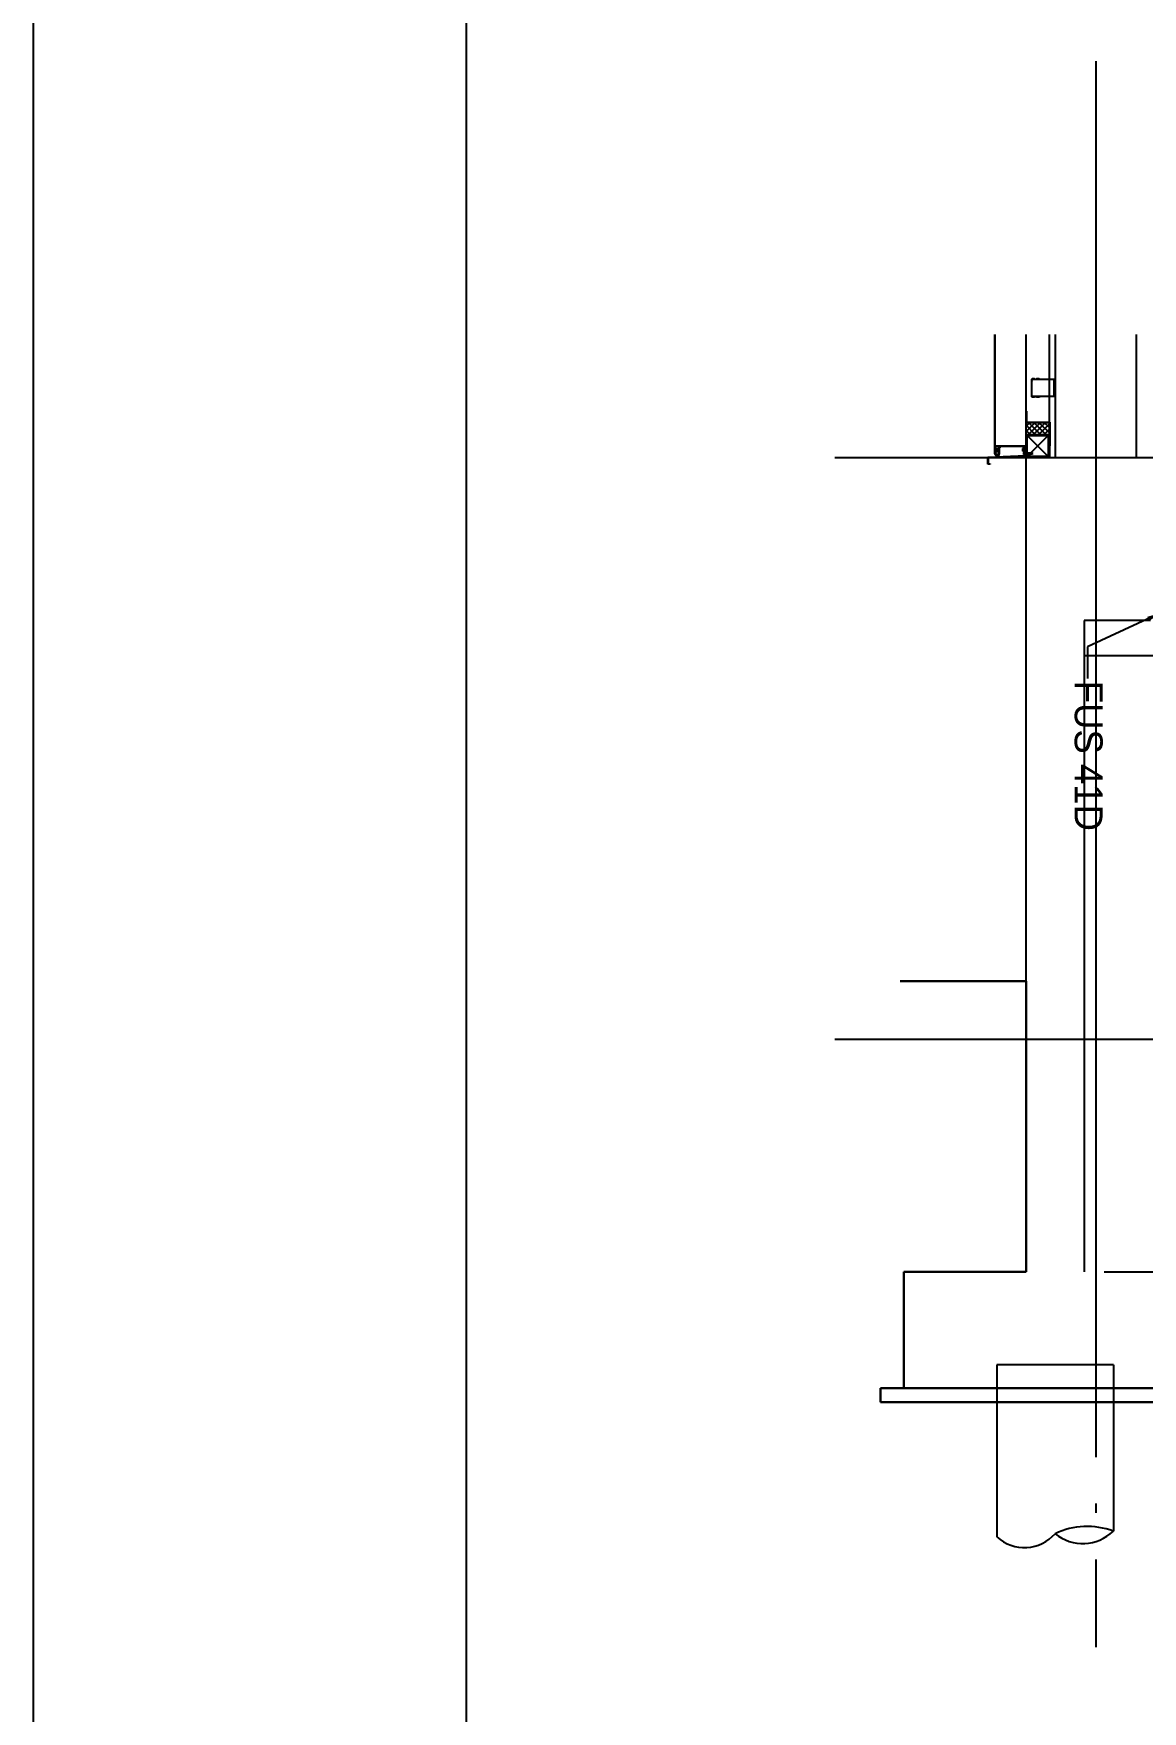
# Model space of a CAD drawing. Header units: millimetres. Extents: x 0 to 268175, y 0 to 74250.
# Drawn here: x 0 to 4765, y 11880 to 19092 of the extents above; entities that cross this region are included whole.
import ezdxf
from ezdxf.enums import TextEntityAlignment as Align

# ---------------------------------------------------------------- set-up
doc = ezdxf.new("R2010")
doc.units = ezdxf.units.MM
doc.header["$LTSCALE"] = 200
doc.linetypes.add('CEN-GAUN', pattern=[32.2, 30, -1, 0.2, -1])
doc.layers.get('DEFPOINTS').update_dxf_attribs({"color": 137})
for name, color, linetype in [('1 BA', 9, 'Continuous'), ('1 CEN', 15, 'CEN-GAUN'), ('BA', 9, 'Continuous'), ('DIM', 7, 'Continuous'), ('PIPE RACK', 6, 'Continuous'), ('SOL-253', 253, 'Continuous'), ('WALL-D', 3, 'Continuous')]:
    doc.layers.add(name, color=color, linetype=linetype)
doc.styles.add('STD', font='simplex8.shx', dxfattribs={"width": 0.85, "bigfont": 'whgtxt.shx'})
doc.styles.add('돋움체', font='gulim.ttc')
doc.dimstyles.new('DMA1', dxfattribs={"dimscale": 40, "dimtxt": 2.5, "dimasz": 3, "dimexe": 1, "dimexo": 1.5, "dimgap": 0.8, "dimtad": 1, "dimdec": 1, "dimdsep": 46, "dimtxsty": 'STD', "dimcen": -2.5, "dimclrd": 256, "dimclre": 256, "dimclrt": 7, "dimadec": 1, "dimazin": 2, "dimtfac": 0.75, "dimtdec": 1, "dimtmove": 2, "dimatfit": 3, "dimfxl": 1, "dimtvp": 1, "dimfrac": 2, "dimtolj": 1, "dimarcsym": 0})

# ---------------------------------------------------------------- blocks, each defined once
blk = doc.blocks.new('sheet-line')
at = {"layer": 'DEFPOINTS'}
blk.add_lwpolyline([(168200, -356400), (0, -356400), (0, -237600), (168200, -237600)], close=True, dxfattribs=at)

msp = doc.modelspace()

# ---------------------------------------------------------------- linework, layer by layer
at = {"layer": '1 BA', "ltscale": 3}
for p, q in [((4130.1, 17798.4), (4130.1, 17285.5)), ((4130.9, 17285.5), (4130.9, 17798.4)), ((4264.6, 17798.4), (4264.6, 17299.4)), ((4265.1, 17299.4), (4265.1, 17798.4)), ((4157.1, 17316.8), (4149.3, 17316.8)), ((4149.3, 17316.8), (4149.3, 17284)), ((4150.1, 17284), (4150.1, 17316)), ((4150.1, 17316), (4157.1, 17316)), ((4157.1, 17316), (4157.1, 17316.8)), ((4254.6, 17316.5), (4252.1, 17316.5)), ((4252.1, 17316.5), (4252.1, 17316)), ((4252.1, 17316), (4254.1, 17316)), ((4254.1, 17316), (4254.1, 17299.4)), ((4254.6, 17299.4), (4254.6, 17316.5)), ((4146.6, 17281.3), (4135.1, 17281.3)), ((4135.1, 17280.5), (4146.6, 17280.5)), ((4263.1, 17297.9), (4256.1, 17297.9)), ((4256.1, 17297.4), (4263.1, 17297.4))]:
    msp.add_line(p, q, dxfattribs=at)
at = {"layer": '1 BA'}
for p, q in [((4365.1, 17269.3), (4365.1, 17798.4)), ((4390.1, 17798.4), (4390.1, 17269.3)), ((4740.1, 17269.3), (4740.1, 17798.4)), ((4265.1, 17469.3), (4267.1, 17469.3)), ((4265.1, 17419.3), (4265.1, 17469.3)), ((4267.1, 17469.3), (4267.1, 17421.3)), ((4365.1, 17419.3), (4265.1, 17419.3)), ((4267.1, 17421.3), (4367.1, 17421.3)), ((4365.1, 17319.3), (4365.1, 17419.3)), ((4367.1, 17421.3), (4367.1, 17319.3)), ((4131.7, 17286.3), (4131.7, 17319.5)), ((4131.7, 17319.5), (4152, 17319.5)), ((4131.7, 17286.3), (4131.7, 17319.5)), ((4131.7, 17319.5), (4152, 17319.5)), ((4133.4, 17305.8), (4133.4, 17316.8)), ((4133.4, 17316.8), (4147.4, 17316.8)), ((4147.4, 17316.8), (4147.4, 17305.8)), ((4149.1, 17315.5), (4149.1, 17286.3)), ((4149.1, 17315.5), (4149.1, 17286.3)), ((4154, 17316.5), (4150.1, 17316.5)), ((4154, 17316.5), (4150.1, 17316.5)), ((4152, 17319.5), (4152, 17320.5)), ((4152, 17320.5), (4254, 17320.5)), ((4152, 17319.5), (4152, 17320.5)), ((4152, 17320.5), (4254, 17320.5)), ((4252, 17317.5), (4154, 17317.5)), ((4154, 17317.5), (4154, 17316.5)), ((4252, 17317.5), (4154, 17317.5)), ((4154, 17317.5), (4154, 17316.5)), ((4252, 17316.5), (4252, 17317.5)), ((4252, 17316.5), (4252, 17317.5)), ((4254.4, 17316.5), (4252, 17316.5)), ((4254.4, 17316.5), (4252, 17316.5)), ((4254, 17320.5), (4254, 17319.5)), ((4254, 17320.5), (4254, 17319.5)), ((4254, 17319.5), (4263.7, 17319.5)), ((4254, 17319.5), (4263.7, 17319.5)), ((4255.4, 17300.4), (4255.4, 17315.5)), ((4255.4, 17300.4), (4255.4, 17315.5)), ((4257.1, 17317.9), (4262.1, 17317.9)), ((4257.1, 17300.4), (4257.1, 17317.9)), ((4262.1, 17317.9), (4262.1, 17300.4)), ((4263.7, 17319.5), (4263.7, 17300.4)), ((4263.7, 17319.5), (4263.7, 17300.4)), ((4367.1, 17319.3), (4365.1, 17319.3)), ((4265.1, 17269.3), (4115.1, 17269.3)), ((4147.4, 17305.8), (4133.4, 17305.8)), ((4133.4, 17304.8), (4133.4, 17295.6)), ((4147.4, 17304.8), (4133.4, 17304.8)), ((4147.4, 17295.6), (4133.4, 17295.6)), ((4133.4, 17294.6), (4133.4, 17286.3)), ((4147.4, 17294.6), (4133.4, 17294.6)), ((4144, 17282.9), (4136.7, 17282.9)), ((4144.1, 17281.3), (4136.7, 17281.3)), ((4144.1, 17281.3), (4136.7, 17281.3)), ((4147.4, 17304.8), (4147.4, 17295.6)), ((4147.4, 17294.6), (4147.4, 17286.3)), ((4251.5, 17308.4), (4253.8, 17308.4)), ((4251.5, 17297.1), (4251.5, 17308.4)), ((4262.8, 17295.1), (4253.5, 17295.1)), ((4259.7, 17290.5), (4253.7, 17290.5)), ((4253.7, 17290.5), (4253.7, 17282.5)), ((4259.7, 17289), (4253.7, 17289)), ((4253.7, 17284), (4259.7, 17284)), ((4253.7, 17282.5), (4259.7, 17282.5)), ((4253.8, 17308.4), (4253.8, 17297.4)), ((4253.8, 17297.4), (4263.1, 17297.4)), ((4261.2, 17299.6), (4257.9, 17299.6)), ((4261.2, 17297.9), (4257.9, 17297.9)), ((4261.2, 17297.9), (4257.9, 17297.9)), ((4259.7, 17291.5), (4260.7, 17291.5)), ((4259.7, 17281.5), (4259.7, 17291.5)), ((4260.7, 17281.5), (4259.7, 17281.5)), ((4260.7, 17291.5), (4261.8, 17294.5)), ((4260.7, 17291.5), (4260.7, 17281.5)), ((4260.7, 17281.5), (4261.8, 17278.5)), ((4261.8, 17294.5), (4261.8, 17278.5)), ((4261.8, 17294.5), (4262.8, 17294.5)), ((4261.8, 17278.5), (4262.8, 17278.5)), ((4262.4, 17283.5), (4262.8, 17283)), ((4262.8, 17277.4), (4262.8, 17295.1)), ((4262.8, 17294.5), (4262.8, 17278.5)), ((4262.8, 17289.5), (4268.5, 17289.5)), ((4262.8, 17283.5), (4266.4, 17283.5)), ((4265.1, 17277.4), (4262.8, 17277.4)), ((4265.1, 17295.4), (4265.1, 17277.4)), ((4265.1, 14269.3), (4265.1, 17269.3)), ((4265.1, 13769.3), (4265.1, 17269.3)), ((4265.1, 17269.3), (26309.3, 17269.3)), ((4268.5, 17289.5), (4266.4, 17283.5)), ((4266.4, 17283.5), (4266.8, 17283)), ((4269.2, 17290.3), (4266.8, 17283)), ((4266.8, 17283), (4267.5, 17283.5)), ((4269.5, 17289.5), (4267.5, 17283.5)), ((4267.5, 17283.5), (4268.4, 17283.5)), ((4270.5, 17289.5), (4268.4, 17283.5)), ((4268.4, 17283.5), (4268.8, 17283)), ((4268.5, 17289.5), (4269.2, 17290.3)), ((4271.2, 17290.3), (4268.8, 17283)), ((4268.8, 17283), (4269.5, 17283.5)), ((4269.2, 17290.3), (4269.5, 17289.5)), ((4271.5, 17289.5), (4269.5, 17283.5)), ((4269.5, 17289.5), (4270.5, 17289.5)), ((4269.5, 17283.5), (4270.4, 17283.5)), ((4272.5, 17289.5), (4270.4, 17283.5)), ((4270.4, 17283.5), (4270.8, 17283)), ((4270.5, 17289.5), (4271.2, 17290.3)), ((4273.2, 17290.3), (4270.8, 17283)), ((4270.8, 17283), (4271.5, 17283.5)), ((4271.2, 17290.3), (4271.5, 17289.5)), ((4271.5, 17289.5), (4272.5, 17289.5)), ((4273.5, 17289.5), (4271.5, 17283.5)), ((4271.5, 17283.5), (4272.4, 17283.5)), ((4274.5, 17289.5), (4272.4, 17283.5)), ((4272.4, 17283.5), (4272.8, 17283)), ((4272.5, 17289.5), (4273.2, 17290.3)), ((4275.2, 17290.3), (4272.8, 17283)), ((4272.8, 17283), (4273.5, 17283.5)), ((4273.2, 17290.3), (4273.5, 17289.5)), ((4275.5, 17289.5), (4273.5, 17283.5)), ((4273.5, 17289.5), (4274.5, 17289.5)), ((4273.5, 17283.5), (4274.4, 17283.5)), ((4276.5, 17289.5), (4274.4, 17283.5)), ((4274.4, 17283.5), (4274.8, 17283)), ((4274.5, 17289.5), (4275.2, 17290.3)), ((4277.2, 17290.3), (4274.8, 17283)), ((4274.8, 17283), (4275.5, 17283.5)), ((4275.2, 17290.3), (4275.5, 17289.5)), ((4277.5, 17289.5), (4275.5, 17283.5)), ((4275.5, 17289.5), (4276.5, 17289.5)), ((4275.5, 17283.5), (4276.4, 17283.5)), ((4278.5, 17289.5), (4276.4, 17283.5)), ((4276.4, 17283.5), (4276.8, 17283)), ((4276.5, 17289.5), (4277.2, 17290.3)), ((4279.2, 17290.3), (4276.8, 17283)), ((4276.8, 17283), (4277.5, 17283.5)), ((4277.2, 17290.3), (4277.5, 17289.5)), ((4279.5, 17289.5), (4277.5, 17283.5)), ((4277.5, 17289.5), (4278.5, 17289.5)), ((4277.5, 17283.5), (4278.4, 17283.5)), ((4280.5, 17289.5), (4278.4, 17283.5)), ((4278.4, 17283.5), (4278.8, 17283)), ((4278.5, 17289.5), (4279.2, 17290.3)), ((4281.2, 17290.3), (4278.8, 17283)), ((4278.8, 17283), (4279.5, 17283.5)), ((4279.2, 17290.3), (4279.5, 17289.5)), ((4281.5, 17289.5), (4279.5, 17283.5)), ((4279.5, 17289.5), (4280.5, 17289.5)), ((4279.5, 17283.5), (4280.4, 17283.5)), ((4282.5, 17289.5), (4280.4, 17283.5)), ((4280.4, 17283.5), (4280.8, 17283)), ((4280.5, 17289.5), (4281.2, 17290.3)), ((4283.2, 17290.3), (4280.8, 17283)), ((4280.8, 17283), (4281.5, 17283.5)), ((4281.2, 17290.3), (4281.5, 17289.5)), ((4283.5, 17289.5), (4281.5, 17283.5)), ((4281.5, 17289.5), (4282.5, 17289.5)), ((4281.5, 17283.5), (4283.8, 17283.5)), ((4282.5, 17289.5), (4283.2, 17290.3)), ((4282.8, 17285.5), (4284.8, 17289.5)), ((4283.8, 17283.5), (4282.8, 17285.5)), ((4283.2, 17290.3), (4283.5, 17289.5)), ((4283.5, 17289.5), (4284.8, 17289.5)), ((4285.8, 17285.5), (4283.8, 17283.5)), ((4289.8, 17283.5), (4283.8, 17283.5)), ((4284.8, 17289.5), (4289.8, 17289.5)), ((4294.8, 17286.5), (4285.8, 17285.5)), ((4289.8, 17289.5), (4294.8, 17286.5)), ((4294.8, 17286.5), (4289.8, 17283.5)), ((4390.1, 17269.3), (4740.1, 17269.3)), ((4800.1, 16569.3), (4515.1, 16569.3)), ((4515.1, 16569.3), (4515.1, 13769.3)), ((4515.1, 16419.3), (4950.1, 16419.3)), ((3724.6, 15019.3), (4265.1, 15019.3)), ((4265.1, 15019.3), (3724.6, 15019.3)), ((4265.1, 15019.3), (4265.1, 13769.3)), ((3740.1, 13769.3), (4265.1, 13769.3)), ((3740.1, 13269.3), (3740.1, 13769.3)), ((3740.1, 13769.3), (4265.1, 13769.3)), ((4265.1, 13769.3), (3740.1, 13769.3)), ((3740.1, 13769.3), (3740.1, 13269.3)), ((4600.1, 13769.3), (5665.1, 13769.3)), ((4140.1, 13369.3), (4140.1, 12629.9)), ((4640.1, 13369.3), (4140.1, 13369.3)), ((4640.1, 13369.3), (4640.1, 12655.1)), ((5165.1, 13269.3), (3740.1, 13269.3))]:
    msp.add_line(p, q, dxfattribs=at)
at = {"layer": '1 BA', "color": 251}
for p, q in [((4290.1, 17606.8), (4390.1, 17606.8)), ((4290.1, 17531.8), (4290.1, 17606.8)), ((4384.1, 17606.8), (4384.1, 17531.8)), ((4390.1, 17606.8), (4390.1, 17531.8)), ((4290.1, 17531.8), (4325.1, 17531.8)), ((4390.1, 17531.8), (4290.1, 17531.8))]:
    msp.add_line(p, q, dxfattribs=at)
at = {"layer": '1 BA', "linetype": 'Continuous'}
for p, q in [((4265.1, 17404.2, 0), (4280.2, 17419.3, 0)), ((4265.1, 17381.7, 0), (4302.7, 17419.3, 0)), ((4304.6, 17369.3, 0), (4265.1, 17408.9, 0)), ((4282.2, 17369.3, 0), (4265.1, 17386.4, 0)), ((4275.1, 17369.3, 0), (4325.1, 17419.3, 0)), ((4327.1, 17369.3, 0), (4277.1, 17419.3, 0)), ((4297.6, 17369.3, 0), (4347.6, 17419.3, 0)), ((4349.5, 17369.3, 0), (4299.5, 17419.3, 0)), ((4320, 17369.3, 0), (4365.1, 17414.4, 0)), ((4365.1, 17376.2, 0), (4322, 17419.3, 0)), ((4342.5, 17369.3, 0), (4365.1, 17391.9, 0)), ((4365.1, 17398.7, 0), (4344.4, 17419.3, 0)), ((4364.9, 17369.3, 0), (4365.1, 17369.5, 0))]:
    msp.add_line(p, q, dxfattribs=at)
at = {"layer": '1 BA', "color": 8}
for p, q in [((4265.1, 17269.3), (4265.1, 17369.3)), ((4265.1, 17369.3), (4365.1, 17369.3)), ((4269.6, 17273.8), (4269.6, 17364.8)), ((4269.6, 17364.8), (4360.6, 17364.8)), ((4360.6, 17364.8), (4360.6, 17273.8)), ((4365.1, 17369.3), (4365.1, 17269.3)), ((4365.1, 17269.3), (4265.1, 17269.3)), ((4360.6, 17273.8), (4269.6, 17273.8))]:
    msp.add_line(p, q, dxfattribs=at)
at = {"layer": '1 BA', "color": 1}
for p, q in [((4269.6, 17364.8), (4360.6, 17273.8)), ((4360.6, 17364.8), (4269.6, 17273.8)), ((4269.6, 17364.8), (4360.6, 17273.8)), ((4360.6, 17364.8), (4269.6, 17273.8)), ((4269.6, 17364.8), (4360.6, 17273.8)), ((4360.6, 17364.8), (4269.6, 17273.8)), ((4269.6, 17364.8), (4360.6, 17273.8)), ((4360.6, 17364.8), (4269.6, 17273.8))]:
    msp.add_line(p, q, dxfattribs=at)
at = {"layer": '1 BA', "color": 6}
for p, q in [((4100.1, 17271.3), (4263.5, 17278.8)), ((4100.1, 17241.3), (4100.1, 17271.3)), ((4110.1, 17241.3), (4100.1, 17241.3)), ((4265.1, 17277.3), (4101.7, 17269.8)), ((4101.7, 17269.8), (4101.7, 17242.9)), ((4101.7, 17242.9), (4110.1, 17242.9)), ((4110.1, 17242.9), (4110.1, 17241.3)), ((4263.5, 17278.8), (4263.5, 17299.3)), ((4263.5, 17299.3), (4265.1, 17299.3)), ((4265.1, 17299.3), (4265.1, 17277.3))]:
    msp.add_line(p, q, dxfattribs=at)
at = {"layer": '1 BA', "color": 251}
for centre, start, end in [((4290.1, 17604.8), 90, 210), ((4290.1, 17602.8), 90, 210), ((4290.1, 17600.8), 90, 210), ((4290.1, 17598.8), 90, 210), ((4290.1, 17596.8), 90, 210), ((4292.1, 17606.8), 0, 180), ((4294.1, 17606.8), 0, 120), ((4296.1, 17606.8), 0, 120), ((4298.1, 17606.8), 0, 120), ((4300.1, 17606.8), 0, 120), ((4311.8, 17606.8), 0, 180), ((4313.8, 17606.8), 0, 120), ((4315.8, 17606.8), 0, 120), ((4317.8, 17606.8), 0, 120), ((4319.8, 17606.8), 0, 120), ((4290.1, 17594.8), 90, 210), ((4290.1, 17592.8), 90, 210), ((4290.1, 17590.8), 90, 210), ((4290.1, 17588.8), 90, 270), ((4290.1, 17541.8), 90, 210), ((4290.1, 17539.8), 90, 210), ((4290.1, 17537.8), 90, 210), ((4290.1, 17535.8), 90, 210), ((4290.1, 17533.8), 90, 270), ((4292.1, 17531.8), 180, 0), ((4294.1, 17531.8), 240, 0), ((4296.1, 17531.8), 240, 0), ((4298.1, 17531.8), 240, 0), ((4300.1, 17531.8), 240, 0), ((4311.8, 17531.8), 180, 0), ((4313.8, 17531.8), 240, 0), ((4315.8, 17531.8), 240, 0), ((4317.8, 17531.8), 240, 0), ((4319.8, 17531.8), 240, 0)]:
    msp.add_arc(centre, 2, start, end, dxfattribs=at)
at = {"layer": '1 BA'}
for centre, radius, start, end in [((4150.1, 17315.5), 1, 90, 180), ((4150.1, 17315.5), 1, 90, 180), ((4254.4, 17315.5), 1, 0, 90), ((4254.4, 17315.5), 1, 0, 90), ((4136.7, 17286.3), 5, 180, 270.00444), ((4136.7, 17286.3), 5, 180, 270.00444), ((4136.7, 17286.3), 3.35, 180, 270.00431), ((4144, 17286.3), 3.35, 270.00431, 0), ((4144.1, 17286.3), 5, 270.00444, 0), ((4144.1, 17286.3), 5, 270.00444, 0), ((4253.5, 17297.1), 2, 180, 270), ((4257.9, 17300.4), 2.5, 180, 270), ((4257.9, 17300.4), 2.5, 180, 270), ((4257.9, 17300.4), 0.85, 180, 270), ((4261.2, 17300.4), 2.5, 270, 0), ((4261.2, 17300.4), 0.85, 270, 0), ((4261.2, 17300.4), 2.5, 270, 0), ((4263.1, 17295.4), 2, 0, 90), ((4258.1, 12760.7), 176.2, 227.92598, 318.47929), ((4528.4, 12352.6), 322.5, 69.73301, 115.39312), ((4508.8, 12790.3), 188.4, 230.95727, 314.16887)]:
    msp.add_arc(centre, radius, start, end, dxfattribs=at)
at = {"layer": '1 BA', "ltscale": 3}
for centre, radius, start, end in [((4135.1, 17285.5), 5, 180, 270.00556), ((4135.1, 17285.5), 4.2, 180, 270.00556), ((4146.6, 17284), 3.5, 270.00444, 0), ((4146.6, 17284), 2.7, 270.00444, 0), ((4256.1, 17299.4), 2, 180, 270), ((4256.1, 17299.4), 1.5, 180, 270), ((4263.1, 17299.4), 1.5, 270, 0), ((4263.1, 17299.4), 2, 270, 0)]:
    msp.add_arc(centre, radius, start, end, dxfattribs=at)
at = {"layer": '1 BA', "color": 0}
msp.add_solid([(4261.8, 17294.5), (4261.8, 17278.5), (4262.8, 17294.5), (4262.8, 17278.5)], dxfattribs=at)
at = {"layer": '1 CEN'}
for p, q in [((4565.1, 18973.3), (4565.1, 12156.3)), ((3443.8, 17269.3), (26581.8, 17269.3)), ((3443.8, 14769.3), (26581.8, 14769.3))]:
    msp.add_line(p, q, dxfattribs=at)
at = {"layer": 'BA'}
for p, q in [((3640.1, 13269.3), (5165.1, 13269.3)), ((3640.1, 13209.3), (3640.1, 13269.3)), ((5165.1, 13209.3), (3640.1, 13209.3))]:
    msp.add_line(p, q, dxfattribs=at)
at = {"layer": 'DEFPOINTS'}
msp.add_lwpolyline([(1860, 22920), (29340, 22920), (29340, 840), (1860, 840)], close=True, dxfattribs=at)
msp.add_lwpolyline([(1860, 22920), (29340, 22920), (29340, 840), (1860, 840)], close=True, dxfattribs=at)
at = {"layer": 'SOL-253'}
for p, q in [((4265.1, 13269.3), (3640.1, 13269.3)), ((3640.1, 13269.3), (3640.1, 13209.3)), ((3640.1, 13209.3), (5165.1, 13209.3))]:
    msp.add_line(p, q, dxfattribs=at)

# ---------------------------------------------------------------- block references
at = {"layer": 'WALL-D', "xscale": 0.2, "yscale": 0.2, "zscale": 0.2}
msp.add_blockref('sheet-line', (0, 71280), dxfattribs=at)
msp.add_blockref('sheet-line', (0, 71280), dxfattribs=at)

# ---------------------------------------------------------------- texts
at = {"layer": 'PIPE RACK', "style": '돋움체'}
msp.add_text('FUS 41D', height=120, rotation=270, dxfattribs=at).set_placement((4534, 16310.2, 0), align=Align.MIDDLE_LEFT)

# ---------------------------------------------------------------- leaders
at = {"layer": 'DIM', "color": 7}
msp.add_leader([(4844.6, 16601.6), (4529.6, 16455.4), (4529.6, 16319.3)], dimstyle='DMA1', override={"dimasz": 1.5, "dimtad": 0, "dimclrd": 7}, dxfattribs=at)

doc.saveas('drawing.dxf')
